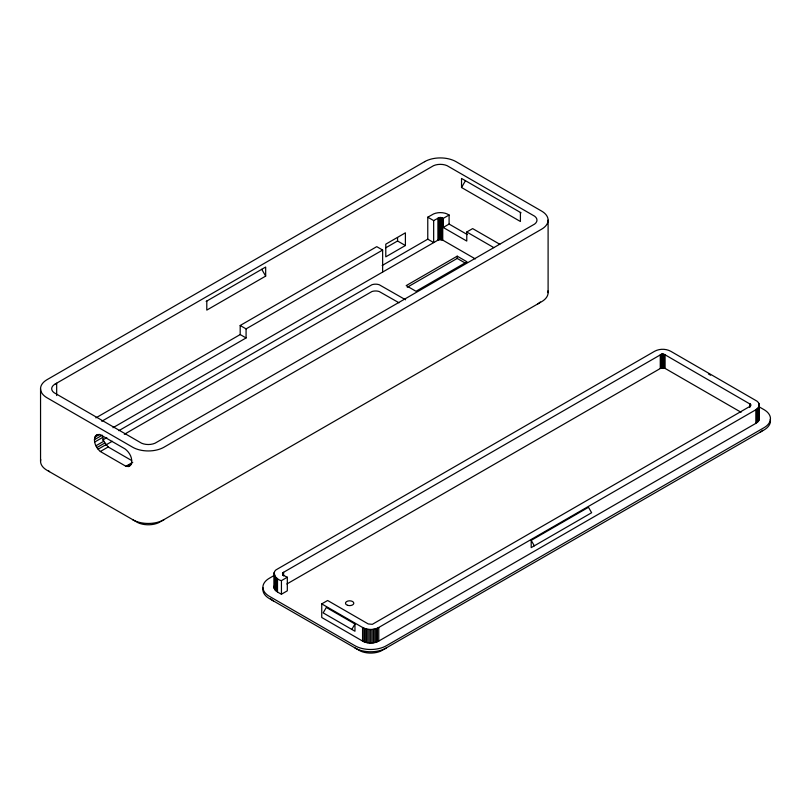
<?xml version="1.0" encoding="UTF-8"?>
<svg xmlns="http://www.w3.org/2000/svg" width="811" height="811" viewBox="0 0 811 811"><rect width="100%" height="100%" fill="white"/><g stroke="black" fill="none" stroke-linecap="round" stroke-linejoin="round"><path stroke-width="1.22" d="M407.274 287.256L457.211 258.425L457.211 256.164L467.024 261.821L416.002 291.281L406.189 285.624L457.211 256.164M531.195 540.369L531.195 547.628L591.635 512.724L588.492 507.291L531.195 540.369L534.327 545.813M287.317 577.229C286.03 576.682 279.977 574.147 283.586 572.282L661.32 354.316L665.091 354.812L750.773 404.476L750.885 405.49L749.759 406.473L372.33 624.328L368.255 623.953L327.624 600.495L321.744 603.891L321.744 617.485L362.558 641.055C367.484 643.762 373.841 643.762 378.767 641.055L755.842 423.362L758.478 421.132L759.329 418.679L759.329 405.084L758.478 402.641L757.038 401.192L670.788 351.305C665.861 348.598 659.505 348.598 654.578 351.305L277.504 568.998C270.59 572.019 275.933 579.774 281.437 580.625L287.317 577.229L287.317 590.824L281.437 594.22C278.467 592.577 272.567 590.104 274.402 585.623M759.329 405.084L758.478 407.527L755.842 409.768L378.767 627.461C373.841 630.167 367.484 630.167 362.558 627.461L321.744 603.891M95.627 435.7L98.08 434.473L100.807 434.97L124.935 448.848C129.669 452.305 133.268 458.833 131.068 464.662L128.554 466.528L125.898 466.264L100.331 451.504C96.124 447.804 92.505 441.052 95.627 435.7L97.594 434.574M520.409 212.431L520.409 221.494L461.53 187.503L465.453 180.711M351.822 629.427L354.965 623.994L326.306 607.449L323.163 612.883L354.965 631.242L354.965 623.994M537.541 304.054L539.102 303.03A16.636 9.61 0 0 0 540.308 301.986M759.897 432.354L761.448 431.33A16.636 9.61 0 0 0 762.654 430.286M206.146 301.418L265.673 267.042L265.673 276.105L206.795 310.096L206.795 301.033M95.87 417.878L240.188 334.558L240.188 325.495L376.75 246.656L382.64 250.052L382.64 272.02M382.174 265.491L427.772 239.164L427.772 217.196L433.591 213.932A11.08 6.397 0 0 1 447.074 213.932L449.101 215.006L449.101 224.069L467.298 234.572M385.56 247.913L397.552 240.989L405.399 245.52L405.399 232.828L385.783 244.162L385.783 256.844L405.399 245.52M240.188 325.495L246.078 328.891L382.64 250.052M427.772 217.196L433.662 220.592L439.288 217.551L443.222 218.402L449.101 215.006M101.76 421.274L246.078 337.954L246.078 328.891M443.222 218.402L443.222 227.465L449.101 224.069M94.775 437.21L99.682 434.372M112.982 427.711L438.67 239.732L442.745 240.117L475.307 258.912M94.39 439.714L102.237 435.183L103.767 441.255L108.177 446.973L131.615 460.506M94.644 442.066L102.49 437.534M102.429 440.15L106.809 437.626M118.842 430.671L371.955 284.722A7.238 4.177 0 0 1 379.193 284.722L405.571 299.776M95.911 445.786L103.767 441.255M443.222 227.465L466.771 241.06L466.771 231.997L472.651 228.601L499.819 244.283M96.904 447.581L104.751 443.039M98.08 449.223L105.927 444.692M105.714 445.057L112.283 441.265M124.316 434.311L371.955 291.524A7.238 4.177 0 0 1 379.193 291.524L399.042 302.807M100.331 451.504L108.177 446.973M125.898 466.264L132.761 462.3M126.83 466.518L131.727 463.679M128.554 466.528L130.52 465.392M274.868 575.05L269.404 578.213A22.201 12.814 0 0 0 269.404 596.338L354.965 645.738A22.201 12.814 0 0 0 386.36 645.738L763.952 427.742A22.201 12.814 0 0 0 763.952 409.616L758.457 406.453M286.871 583.991L661.32 367.91L665.091 368.407L741.072 412.272M521.057 212.806L461.53 178.44L461.53 187.503M466.771 231.997L493.838 247.629M708.449 373.952L710.608 375.199M427.772 239.164L433.662 242.56L433.662 220.592M457.211 258.425L465.93 263.463M240.188 334.558L246.078 337.954M273.459 600.951L271.898 599.927A16.636 9.61 0 0 1 270.692 598.873M758.478 416.236L759.329 418.679M261.75 269.313L265.673 276.105M759.228 404.253L759.228 419.52M758.944 403.432L758.944 420.341M758.478 407.527L758.478 421.132M757.839 408.278L757.839 421.882M757.038 408.977L757.038 422.572M755.842 409.768L755.842 423.362M750.418 404.121L750.418 406.595M749.759 403.696L749.759 407.396M665.091 354.812L665.091 368.407M664.351 354.427L664.351 368.032M664.047 354.316L664.047 367.91M663.733 354.225L663.733 367.819M663.388 354.164L663.388 367.758M663.043 354.123L663.043 367.718M662.678 354.103L662.678 367.707M662.323 354.123L662.323 367.718M661.979 354.164L661.979 367.758M661.634 354.225L661.634 367.819M661.32 354.316L661.32 367.91M661.016 354.427L661.016 368.032M660.266 354.812L660.266 368.407M548.104 220.136L548.104 292.649M442.745 218.129L442.745 240.117M441.995 217.754L441.995 239.732M441.701 217.642L441.701 239.62M441.377 217.551L441.377 239.529M441.042 217.48L441.042 239.458M440.687 217.439L440.687 239.417M440.332 217.429L440.332 239.407M439.978 217.439L439.978 239.417M439.623 217.48L439.623 239.458M439.288 217.551L439.288 239.529M438.964 217.642L438.964 239.62M438.67 217.754L438.67 239.732M437.92 218.129L437.92 240.117M397.552 237.522L397.552 240.989M378.767 627.461L378.767 641.055M377.409 628.15L377.409 641.754M376.203 628.616L376.203 642.211M374.905 628.991L374.905 642.586M373.536 629.255L373.536 642.849M372.107 629.417L372.107 643.022M370.668 629.478L370.668 643.072M369.218 629.417L369.218 643.022M367.799 629.255L367.799 642.849M366.43 628.991L366.43 642.586M365.122 628.616L365.122 642.211M363.926 628.15L363.926 641.754M362.558 627.461L362.558 641.055M283.586 572.282L283.586 575.992M282.927 572.718L282.927 575.192M282.735 572.89L282.735 575.364M281.437 580.625L281.437 594.22M277.504 578.365L277.504 591.959M276.308 577.574L276.308 591.168M275.507 576.874L275.507 590.469M274.868 576.124L274.868 589.719M274.402 572.029L274.402 588.928M274.118 572.84L274.118 588.107M56.669 383.177L56.669 395.555M40.55 388.733L40.55 461.246M547.912 290.977A22.201 12.814 0 0 1 541.596 301.712L158.449 522.801A16.636 9.61 0 0 1 138.184 522.801L47.048 470.309A22.201 12.814 0 0 1 40.743 459.573M164.015 519.709A22.201 12.814 0 0 1 132.619 519.709M49.552 471.627A16.636 9.61 0 0 1 48.346 470.583M386.36 648.009A22.201 12.814 0 0 1 354.965 648.009M263.088 587.874A22.201 12.814 0 0 0 269.404 598.609L360.53 651.101A16.636 9.61 0 0 0 380.795 651.101L763.952 430.012A22.201 12.814 0 0 0 770.257 419.277M55.158 384.049L53.962 384.84A11.08 6.397 0 0 0 53.962 392.625L141.57 443.201A11.08 6.397 0 0 0 155.063 443.201L534.692 224.029A11.08 6.397 0 0 0 534.692 216.243L447.074 165.667A11.08 6.397 0 0 0 433.591 165.667L55.158 384.049M424.64 161.673L47.048 379.67A22.201 12.814 0 0 0 47.048 397.795L132.619 447.196A22.201 12.814 0 0 0 164.015 447.196L541.596 229.199A22.201 12.814 0 0 0 541.596 211.073L456.035 161.673A22.201 12.814 0 0 0 424.64 161.673M347.564 605.3A4.167 2.403 0 0 0 353.809 603.212A4.167 2.403 0 0 0 347.564 601.133A4.167 2.403 0 0 0 347.564 605.3"/></g></svg>
